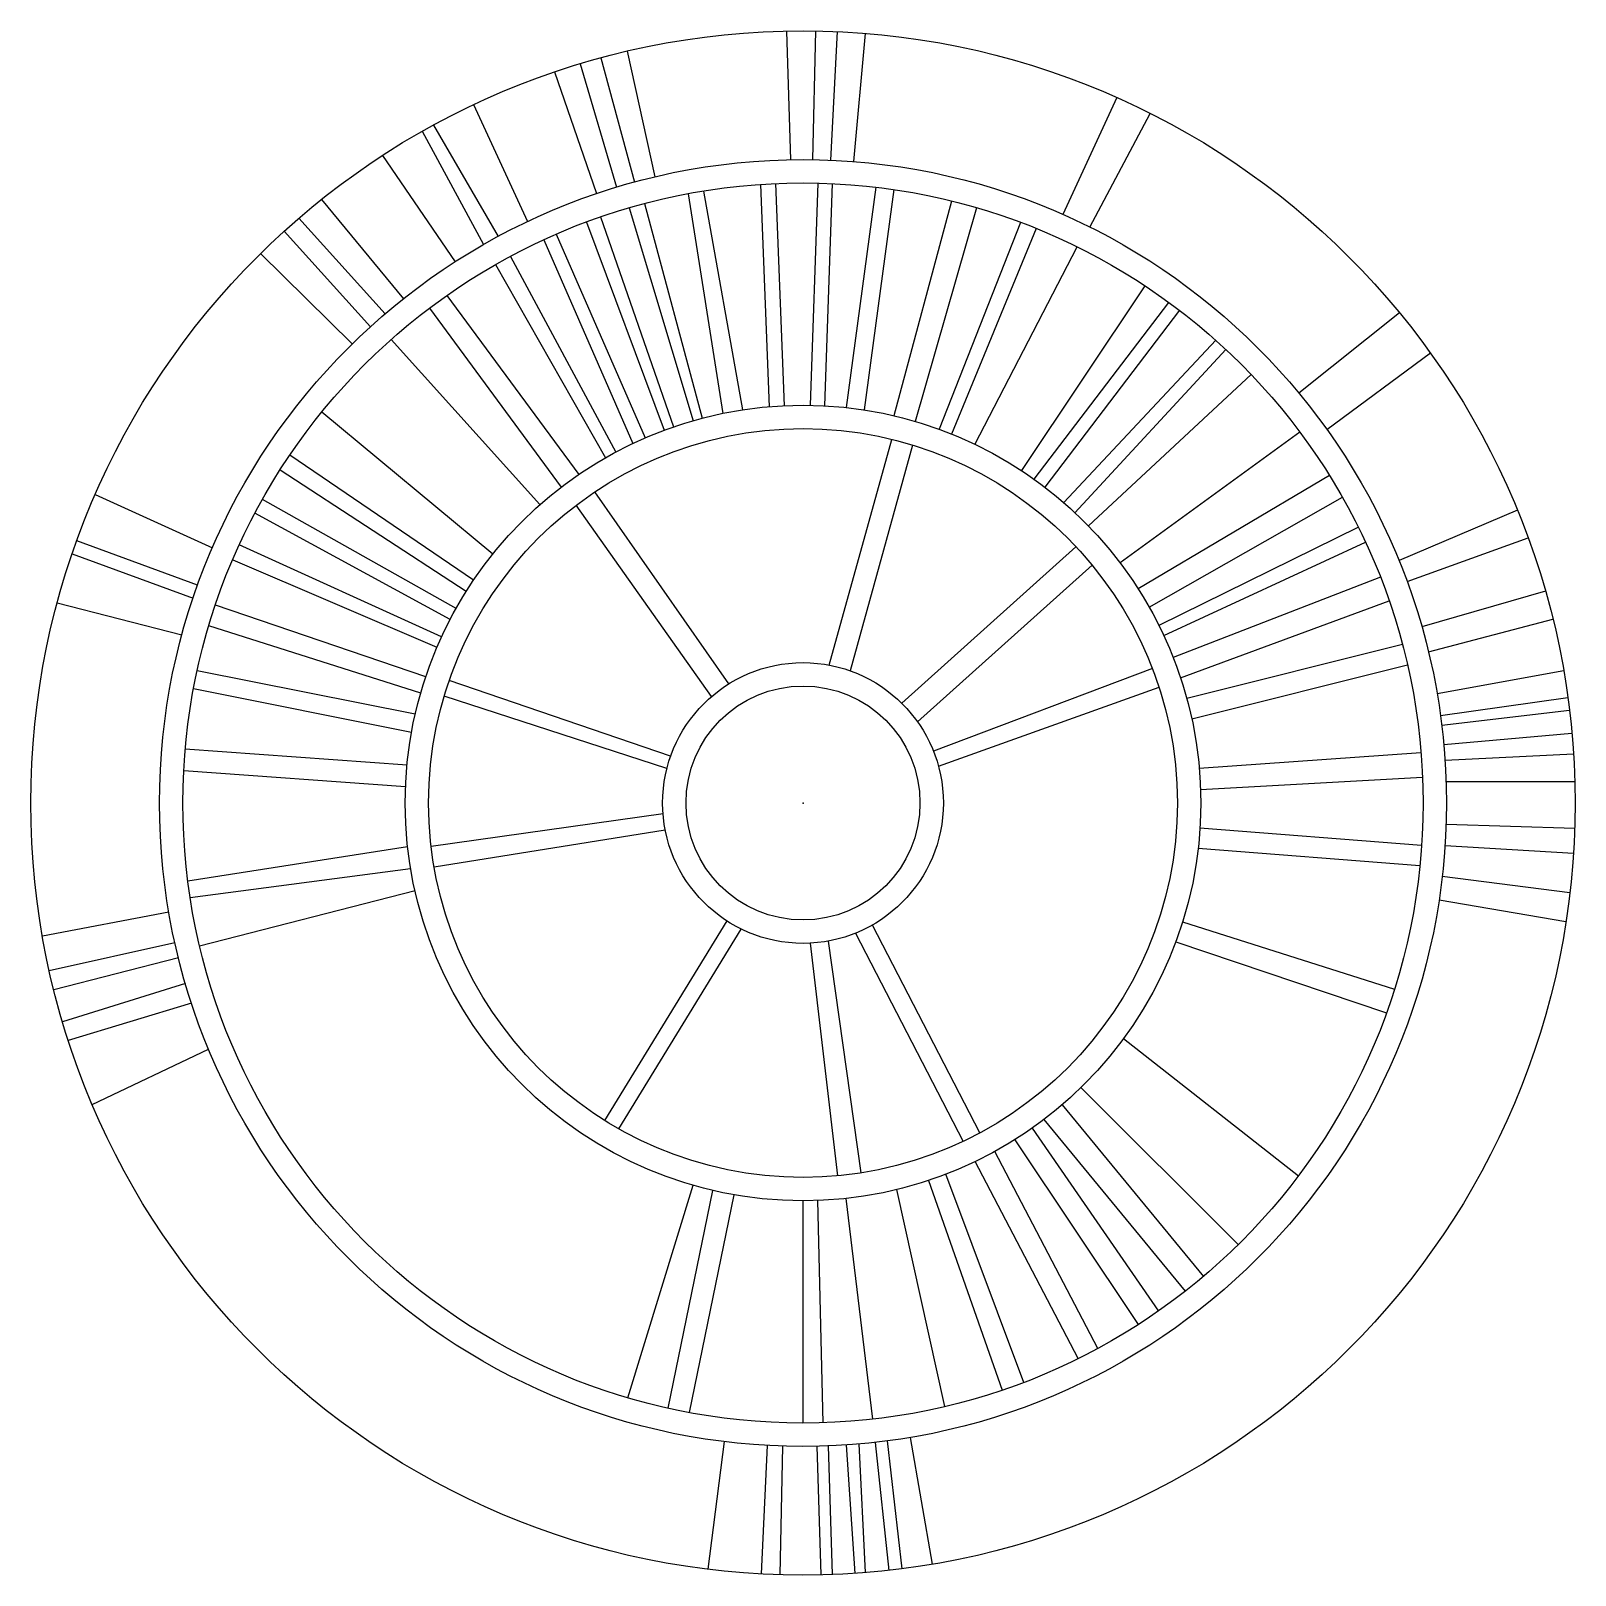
# Model space of a CAD drawing. Header units: millimetres. Extents: x -33 to 33, y -33 to 33.
import ezdxf

# ---------------------------------------------------------------- set-up
doc = ezdxf.new("R2010")
doc.units = ezdxf.units.MM
doc.layers.get('0').update_dxf_attribs({"linetype": 'CONTINUOUS'})

msp = doc.modelspace()

# ---------------------------------------------------------------- linework, layer by layer
for p, q in [((-0.704, 32.992), (-0.529, 27.495)), ((0.533, 32.996), (0.41, 27.497)), ((1.461, 32.968), (1.177, 27.475)), ((2.662, 32.892), (2.157, 27.415)), ((-8.644, 31.848), (-7.199, 26.541)), ((-7.509, 32.134), (-6.336, 26.76)), ((-10.616, 31.246), (-8.828, 26.044)), ((-9.527, 31.595), (-7.977, 26.318)), ((-14.076, 29.847), (-11.77, 24.854)), ((13.407, 30.154), (11.103, 25.159)), ((12.255, 24.618), (14.839, 29.475)), ((-16.27, 28.71), (-13.654, 23.871)), ((-15.795, 28.974), (-13.034, 24.215)), ((-17.975, 27.675), (-14.866, 23.136)), ((-1.815, 26.438), (-1.449, 16.938)), ((-1.175, 26.474), (-0.81, 16.981)), ((0.633, 26.492), (0.313, 16.997)), ((1.241, 26.471), (0.92, 16.975)), ((-20.586, 25.792), (-17.079, 21.553)), ((-4.912, 26.041), (-3.423, 16.652)), ((-4.257, 26.156), (-2.589, 16.802)), ((3.114, 26.316), (1.845, 16.9)), ((3.886, 26.214), (2.617, 16.797)), ((-7.427, 25.438), (-4.693, 16.34)), ((-6.775, 25.619), (-4.303, 16.446)), ((6.349, 25.728), (3.886, 16.55)), ((7.416, 25.441), (4.797, 16.309)), ((-22.17, 24.444), (-18.489, 20.357)), ((-21.545, 24.996), (-17.864, 20.908)), ((-9.26, 24.829), (-5.935, 15.93)), ((-8.648, 25.049), (-5.539, 16.072)), ((9.292, 24.817), (5.818, 15.974)), ((9.971, 24.552), (6.349, 15.77)), ((-11.08, 24.073), (-7.274, 15.365)), ((-10.544, 24.312), (-6.739, 15.607)), ((7.35, 15.329), (11.72, 23.767)), ((-23.185, 23.483), (-19.265, 19.624)), ((-12.507, 23.363), (-8, 15)), ((-13.146, 23.009), (-8.446, 14.753)), ((14.616, 22.105), (9.332, 14.21)), ((-15.961, 21.154), (-10.331, 13.501)), ((-15.218, 21.695), (-9.586, 14.039)), ((9.878, 13.836), (15.638, 21.394)), ((16.089, 21.057), (10.331, 13.501)), ((25.496, 20.951), (21.196, 17.52)), ((-17.598, 19.813), (-11.241, 12.753)), ((11.145, 12.837), (17.64, 19.776)), ((18.074, 19.38), (11.621, 12.408)), ((22.391, 15.965), (26.814, 19.236)), ((12.198, 11.841), (19.149, 18.318)), ((-20.564, 16.714), (-13.255, 10.645)), ((21.239, 15.848), (13.553, 10.262)), ((1.117, 5.895), (3.796, 15.543)), ((4.687, 15.298), (2.009, 5.654)), ((-14.082, 9.524), (-21.936, 14.868)), ((-22.351, 14.237), (-14.391, 9.05)), ((22.5, 14), (14.328, 9.149)), ((-3.166, 5.097), (-8.904, 13.294)), ((-30.254, 13.179), (-25.244, 10.908)), ((-14.83, 8.312), (-23.105, 12.978)), ((-3.905, 4.556), (-9.693, 12.73)), ((14.795, 8.373), (23.055, 13.065)), ((-15.08, 7.847), (-23.43, 12.381)), ((30.535, 12.516), (25.475, 10.358)), ((23.735, 11.785), (15.21, 7.593)), ((25.819, 9.467), (30.995, 11.327)), ((-31.236, 10.645), (-26.07, 8.753)), ((-25.875, 9.314), (-31.039, 11.206)), ((-15.447, 7.099), (-24.091, 11.041)), ((4.222, 4.264), (11.661, 10.955)), ((15.42, 7.158), (24.044, 11.141)), ((-24.375, 10.398), (-15.643, 6.657)), ((12.352, 10.17), (4.898, 3.465)), ((24.678, 9.655), (15.824, 6.212)), ((16.136, 5.35), (25.053, 8.636)), ((31.735, 9.051), (26.45, 7.525)), ((-26.549, 7.169), (-31.876, 8.541)), ((-16.122, 5.394), (-25.113, 8.462)), ((-16.338, 4.7), (-25.394, 7.577)), ((26.731, 6.459), (32.05, 7.859)), ((25.621, 6.768), (16.403, 4.465)), ((-16.571, 3.794), (-25.89, 5.654)), ((14.932, 5.747), (5.575, 2.218)), ((16.614, 3.603), (25.833, 5.907)), ((32.514, 5.645), (27.1, 4.672)), ((-26.045, 4.89), (-16.728, 3.03)), ((-5.656, 2.001), (-15.121, 5.23)), ((5.79, 1.574), (15.216, 4.946)), ((-5.816, 1.475), (-15.335, 4.566)), ((27.245, 3.733), (32.69, 4.516)), ((32.763, 3.949), (27.299, 3.315)), ((27.386, 2.5), (32.864, 2.99)), ((-26.399, 2.311), (-16.922, 1.629)), ((26.413, 2.14), (16.936, 1.476)), ((32.934, 2.091), (27.44, 1.823)), ((-26.464, 1.384), (-16.986, 0.702)), ((16.99, 0.577), (26.477, 1.099)), ((27.485, 0.912), (32.987, 0.912)), ((-5.982, -0.466), (-15.891, -1.866)), ((-5.886, -1.166), (-15.762, -2.748)), ((16.967, -1.061), (26.439, -1.797)), ((32.982, -1.085), (27.485, -0.912)), ((-26.29, -3.326), (-16.898, -1.862)), ((16.89, -1.93), (26.366, -2.667)), ((27.44, -1.823), (32.931, -2.14)), ((-26.191, -4.035), (-16.769, -2.796)), ((32.776, -3.841), (27.32, -3.143)), ((-25.787, -6.105), (-16.583, -3.742)), ((27.187, -4.134), (32.608, -5.07)), ((-27.102, -4.664), (-32.505, -5.691)), ((-3.255, -5.04), (-8.478, -13.569)), ((7.557, -14.103), (2.964, -5.217)), ((16.221, -5.086), (25.277, -7.957)), ((-7.87, -13.931), (-2.639, -5.388)), ((2.48, -15.807), (1.09, -5.9)), ((2.243, -5.565), (6.842, -14.463)), ((15.932, -5.931), (24.934, -8.975)), ((-26.843, -5.977), (-32.212, -7.168)), ((0.306, -5.992), (1.478, -15.932)), ((-26.692, -6.617), (-32.019, -7.985)), ((-26.394, -7.721), (-31.647, -9.352)), ((-26.135, -8.555), (-31.401, -10.149)), ((-30.382, -12.881), (-25.409, -10.517)), ((13.703, -10.061), (21.177, -15.93)), ((11.874, -12.166), (18.6, -18.875)), ((11.073, -12.899), (17.112, -20.234)), ((10.296, -13.528), (16.337, -20.865)), ((9.047, -14.393), (14.326, -22.294)), ((9.799, -13.892), (15.191, -21.714)), ((12.605, -23.31), (8.202, -14.89)), ((11.761, -23.747), (7.357, -15.326)), ((-7.485, -25.421), (-4.691, -16.34)), ((5.363, -16.132), (8.514, -25.095)), ((9.432, -24.764), (6.102, -15.867)), ((-5.767, -25.865), (-3.848, -16.559)), ((-2.951, -16.742), (-4.87, -26.049)), ((0, -26.5), (0, -17)), ((0.866, -26.486), (0.63, -16.988)), ((1.831, -16.901), (2.977, -26.332)), ((6.06, -25.798), (4.007, -16.521)), ((-4.058, -32.75), (-3.351, -27.295)), ((-1.772, -32.952), (-1.511, -27.458)), ((-0.983, -32.985), (-0.861, -27.487)), ((0.771, -32.991), (0.599, -27.493)), ((1.264, -32.976), (1.093, -27.478)), ((2.228, -32.925), (1.864, -27.437)), ((2.669, -32.892), (2.4, -27.395)), ((3.089, -27.326), (3.663, -32.796)), ((3.595, -27.264), (4.229, -32.728)), ((5.537, -32.532), (4.6, -27.113))]:
    msp.add_line(p, q)
for radius in [33, 27.5, 26.5, 17, 16, 6, 5]:
    msp.add_circle((0, 0), radius)
msp.add_point((0, 0))

doc.saveas('drawing.dxf')
